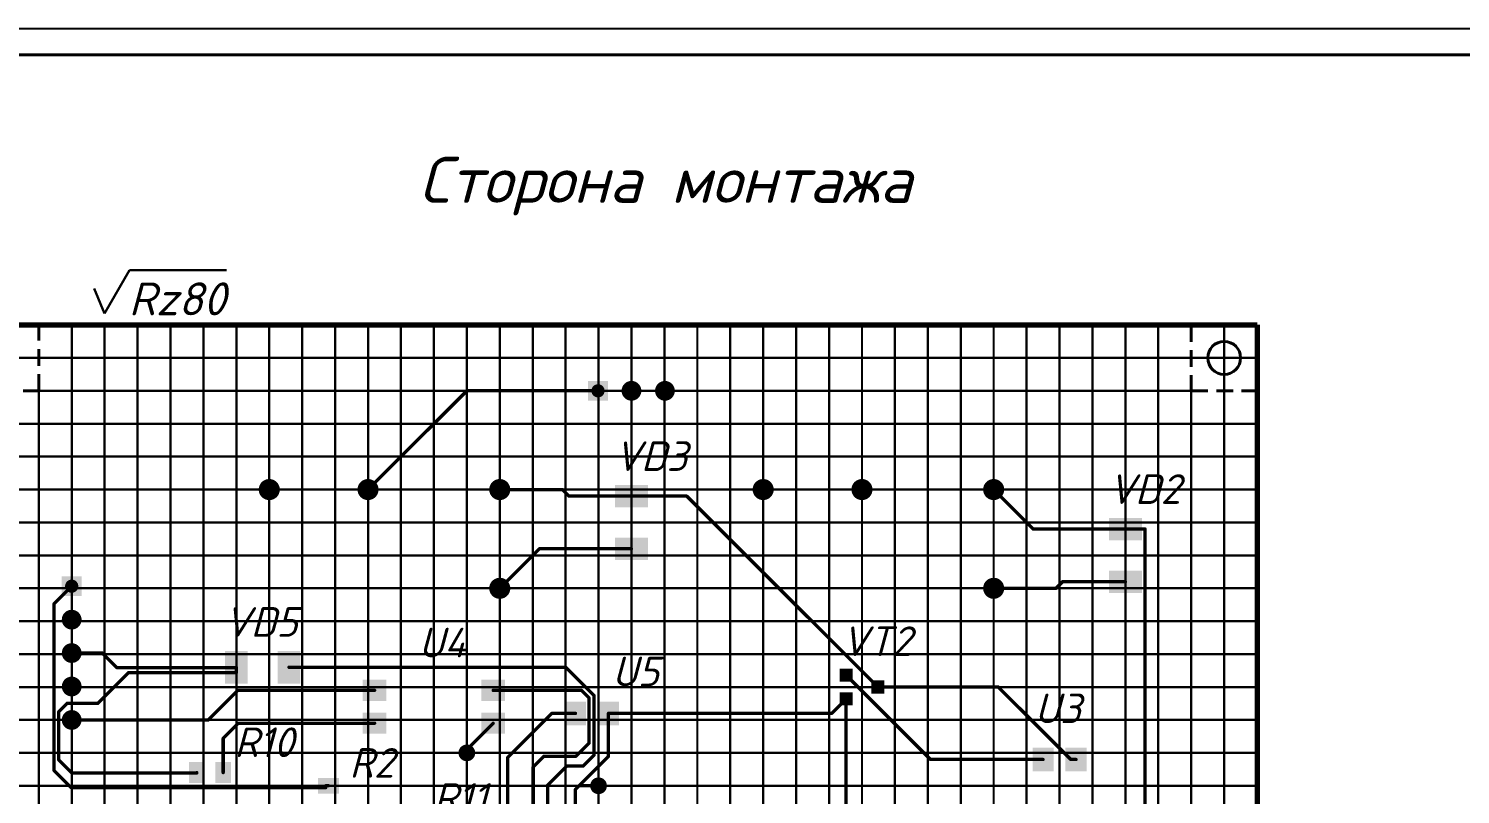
# Model space of a CAD drawing. Header units: millimetres. Extents: x -1529 to 2898, y -1337 to 2183.
# Drawn here: x 1326 to 1597.8, y -888.2 to -742.8 of the extents above; entities that cross this region are included whole.
import ezdxf

# ---------------------------------------------------------------- set-up
doc = ezdxf.new("R2010")
doc.units = ezdxf.units.MM
doc.linetypes.add('невидимая2', pattern=[4.7625, 3.175, -1.5875])
doc.layers.get('0').update_dxf_attribs({"lineweight": 40})
for name, color, linetype, lineweight in [('2-тонкие', 141, 'Continuous', 30), ('3-размеры', 220, 'Continuous', 30), ('Основная', 7, 'Continuous', 40)]:
    doc.layers.add(name, color=color, linetype=linetype, lineweight=lineweight)
doc.layers.add('KONTUR', color=7, linetype='Continuous')
doc.layers.add('TopOverlay', color=2, linetype='Continuous')
doc.styles.get("Standard").update_dxf_attribs({"font": 'isocpeui.ttf', "height": 5})
doc.styles.add('стиль1', font='isocpeui.ttf')

msp = doc.modelspace()

# ---------------------------------------------------------------- linework, layer by layer
at = {"color": 0, "lineweight": 70}
for p, q in [((1315.462, -799.051), (1559.212, -799.051)), ((1559.212, -799.051), (1559.212, -1049.051))]:
    msp.add_line(p, q, dxfattribs=at)
at = {"color": 0, "linetype": 'невидимая2'}
for p, q in [((1327.962, -811.551), (1327.962, -799.051)), ((1546.712, -799.051), (1546.712, -811.551)), ((1315.462, -811.551), (1327.962, -811.551)), ((1546.712, -811.551), (1559.212, -811.551))]:
    msp.add_line(p, q, dxfattribs=at)
at = {"color": 0}
msp.add_circle((1552.962, -805.301), 3.125, dxfattribs=at)
at = {"layer": '2-тонкие', "color": 0}
for p, q in [((1340.462, -796.891), (1345.215, -788.658)), ((1345.215, -788.658), (1363.588, -788.658)), ((1334.212, -1049.051), (1334.212, -799.051)), ((1340.462, -799.051), (1340.462, -1049.051)), ((1346.712, -1049.051), (1346.712, -799.051)), ((1352.962, -799.051), (1352.962, -1049.051)), ((1359.212, -1049.051), (1359.212, -799.051)), ((1365.462, -799.051), (1365.462, -1049.051)), ((1371.712, -1049.051), (1371.712, -799.051)), ((1377.962, -1049.051), (1377.962, -799.051)), ((1384.212, -799.051), (1384.212, -1049.051)), ((1390.462, -1049.051), (1390.462, -799.051)), ((1396.712, -799.051), (1396.712, -1049.051)), ((1402.962, -1049.051), (1402.962, -799.051)), ((1409.212, -799.051), (1409.212, -1049.051)), ((1415.462, -1049.051), (1415.462, -799.051)), ((1421.712, -1049.051), (1421.712, -799.051)), ((1427.962, -799.051), (1427.962, -1049.051)), ((1434.212, -1049.051), (1434.212, -799.051)), ((1440.462, -799.051), (1440.462, -1049.051)), ((1446.712, -1049.051), (1446.712, -799.051)), ((1459.212, -1049.051), (1459.212, -799.051)), ((1465.462, -1049.051), (1465.462, -799.051)), ((1471.712, -799.051), (1471.712, -1049.051)), ((1477.962, -1049.051), (1477.962, -799.051)), ((1490.462, -1049.051), (1490.462, -799.051)), ((1496.712, -799.051), (1496.712, -1049.051)), ((1502.962, -1049.051), (1502.962, -799.051)), ((1515.462, -799.051), (1515.462, -1049.051)), ((1521.712, -1049.051), (1521.712, -799.051)), ((1527.962, -799.051), (1527.962, -1049.051)), ((1534.212, -1049.051), (1534.212, -799.051)), ((1540.462, -799.051), (1540.462, -1049.051)), ((1552.962, -1049.051), (1552.962, -799.051)), ((1315.462, -805.301), (1559.212, -805.301)), ((1546.712, -811.551), (1327.962, -811.551)), ((1327.962, -1036.551), (1327.962, -811.551)), ((1546.712, -1036.551), (1546.712, -811.551)), ((1315.462, -817.801), (1559.212, -817.801)), ((1559.212, -824.051), (1315.462, -824.051)), ((1315.462, -830.301), (1559.212, -830.301)), ((1315.462, -836.551), (1559.212, -836.551)), ((1559.212, -842.801), (1315.462, -842.801)), ((1315.462, -849.051), (1559.212, -849.051)), ((1559.212, -855.301), (1315.462, -855.301)), ((1315.462, -861.551), (1559.212, -861.551)), ((1315.462, -867.801), (1559.212, -867.801)), ((1559.212, -874.051), (1315.462, -874.051)), ((1315.462, -880.301), (1559.212, -880.301)), ((1559.212, -886.551), (1315.462, -886.551))]:
    msp.add_line(p, q, dxfattribs=at)
at = {"layer": '2-тонкие'}
for p, q in [((1552.962, -802.176), (1552.962, -805.301)), ((1552.962, -805.301), (1549.837, -805.301))]:
    msp.add_line(p, q, dxfattribs=at)
at = {"layer": '3-размеры', "color": 0}
msp.add_line((1340.462, -796.891), (1338.499, -792.151), dxfattribs=at)
at = {"layer": 'KONTUR', "color": 0}
msp.add_line((1189.656, -742.772), (2030.656, -742.772), dxfattribs=at)
at = {"layer": 'TopOverlay', "color": 0}
for p, q in [((1315.462, -799.051), (1559.212, -799.051)), ((1452.962, -799.051), (1452.962, -1049.051)), ((1484.212, -799.051), (1484.212, -1049.051)), ((1509.212, -1049.051), (1509.212, -799.051))]:
    msp.add_line(p, q, dxfattribs=at)
for points, const_width in [([(1439.524, -811.551, 1), (1441.399, -811.551, 1)], 1.875), ([(1445.874, -811.551, 1), (1447.749, -811.551, 1)], 1.875), ([(1409.053, -811.551, 1), (1409.37, -811.551, 1)], 0.318), ([(1409.053, -811.551, 1), (1409.37, -811.551, 1)], 0.318), ([(1433.487, -811.551, 1), (1434.737, -811.551, 1)], 1.25), ([(1433.953, -811.551, 1), (1434.27, -811.551, 1)], 0.318), ([(1439.837, -811.551, 1), (1441.087, -811.551, 1)], 1.25), ([(1446.187, -811.551, 1), (1447.437, -811.551, 1)], 1.25), ([(1370.712, -830.301, 1), (1372.712, -830.301, 1)], 2), ([(1370.899, -830.301, 1), (1372.524, -830.301, 1)], 1.625), ([(1389.462, -830.301, 1), (1391.462, -830.301, 1)], 2), ([(1389.649, -830.301, 1), (1391.274, -830.301, 1)], 1.625), ([(1414.462, -830.301, 1), (1416.462, -830.301, 1)], 2), ([(1414.649, -830.301, 1), (1416.274, -830.301, 1)], 1.625), ([(1464.462, -830.301, 1), (1466.462, -830.301, 1)], 2), ([(1464.649, -830.301, 1), (1466.274, -830.301, 1)], 1.625), ([(1483.212, -830.301, 1), (1485.212, -830.301, 1)], 2), ([(1483.399, -830.301, 1), (1485.024, -830.301, 1)], 1.625), ([(1508.212, -830.301, 1), (1510.212, -830.301, 1)], 2), ([(1508.399, -830.301, 1), (1510.024, -830.301, 1)], 1.625), ([(1390.303, -830.301, 1), (1390.62, -830.301, 1)], 0.318), ([(1415.303, -830.301, 1), (1415.62, -830.301, 1)], 0.318), ([(1427.168, -830.301, 1), (1427.485, -830.301, 1)], 0.318), ([(1427.168, -830.301, 1), (1427.485, -830.301, 1)], 0.318), ([(1428.417, -831.551, 1), (1428.735, -831.551, 1)], 0.318), ([(1428.417, -831.551, 1), (1428.735, -831.551, 1)], 0.318), ([(1440.303, -831.551, 1), (1440.62, -831.551, 1)], 0.318), ([(1440.303, -831.551, 1), (1440.62, -831.551, 1)], 0.318), ([(1450.803, -831.551, 1), (1451.12, -831.551, 1)], 0.318), ([(1450.803, -831.551, 1), (1451.12, -831.551, 1)], 0.318), ([(1509.053, -830.301, 1), (1509.371, -830.301, 1)], 0.318), ([(1516.553, -837.801, 1), (1516.871, -837.801, 1)], 0.318), ([(1516.553, -837.801, 1), (1516.871, -837.801, 1)], 0.318), ([(1534.053, -837.801, 1), (1534.37, -837.801, 1)], 0.318), ([(1534.053, -837.801, 1), (1534.37, -837.801, 1)], 0.318), ([(1537.785, -837.801, 1), (1538.102, -837.801, 1)], 0.318), ([(1537.785, -837.801, 1), (1538.102, -837.801, 1)], 0.318), ([(1422.803, -841.551, 1), (1423.12, -841.551, 1)], 0.318), ([(1422.803, -841.551, 1), (1423.12, -841.551, 1)], 0.318), ([(1440.303, -841.551, 1), (1440.62, -841.551, 1)], 0.318), ([(1333.587, -848.651, 1), (1334.837, -848.651, 1)], 1.25), ([(1414.462, -849.051, 1), (1416.462, -849.051, 1)], 2), ([(1414.649, -849.051, 1), (1416.274, -849.051, 1)], 1.625), ([(1508.212, -849.051, 1), (1510.212, -849.051, 1)], 2), ([(1508.399, -849.051, 1), (1510.024, -849.051, 1)], 1.625), ([(1522.143, -847.801, 1), (1522.461, -847.801, 1)], 0.318), ([(1522.143, -847.801, 1), (1522.461, -847.801, 1)], 0.318), ([(1534.053, -847.801, 1), (1534.37, -847.801, 1)], 0.318), ([(1334.053, -848.651, 1), (1334.371, -848.651, 1)], 0.318), ([(1415.303, -849.051, 1), (1415.62, -849.051, 1)], 0.318), ([(1509.053, -849.051, 1), (1509.371, -849.051, 1)], 0.318), ([(1520.894, -849.051, 1), (1521.211, -849.051, 1)], 0.318), ([(1520.894, -849.051, 1), (1521.211, -849.051, 1)], 0.318), ([(1330.711, -851.993, 1), (1331.029, -851.993, 1)], 0.318), ([(1330.711, -851.993, 1), (1331.029, -851.993, 1)], 0.318), ([(1333.274, -855.001, 1), (1335.149, -855.001, 1)], 1.875), ([(1333.587, -855.001, 1), (1334.837, -855.001, 1)], 1.25), ([(1333.274, -861.351, 1), (1335.149, -861.351, 1)], 1.875), ([(1333.587, -861.351, 1), (1334.837, -861.351, 1)], 1.25), ([(1334.053, -861.307, 1), (1334.371, -861.307, 1)], 0.318), ([(1334.053, -861.307, 1), (1334.371, -861.307, 1)], 0.318), ([(1334.053, -861.351, 1), (1334.371, -861.351, 1)], 0.318), ([(1339.792, -861.307, 1), (1340.109, -861.307, 1)], 0.318), ([(1339.792, -861.307, 1), (1340.109, -861.307, 1)], 0.318), ([(1342.586, -864.101, 1), (1342.903, -864.101, 1)], 0.318), ([(1342.586, -864.101, 1), (1342.903, -864.101, 1)], 0.318), ([(1365.303, -864.051, 1), (1365.621, -864.051, 1)], 0.318), ([(1365.303, -864.101, 1), (1365.621, -864.101, 1)], 0.318), ([(1365.303, -864.101, 1), (1365.621, -864.101, 1)], 0.318), ([(1365.303, -864.101, 1), (1365.621, -864.101, 1)], 0.318), ([(1375.303, -864.038, 1), (1375.62, -864.038, 1)], 0.318), ([(1375.303, -864.038, 1), (1375.62, -864.038, 1)], 0.318), ([(1375.303, -864.051, 1), (1375.62, -864.051, 1)], 0.318), ([(1427.803, -864.038, 1), (1428.12, -864.038, 1)], 0.318), ([(1427.803, -864.038, 1), (1428.12, -864.038, 1)], 0.318), ([(1333.274, -867.701, 1), (1335.149, -867.701, 1)], 1.875), ([(1333.587, -867.701, 1), (1334.837, -867.701, 1)], 1.25), ([(1344.872, -865.054, 1), (1345.189, -865.054, 1)], 0.318), ([(1344.872, -865.054, 1), (1345.189, -865.054, 1)], 0.318), ([(1365.303, -865.054, 1), (1365.621, -865.054, 1)], 0.318), ([(1365.303, -865.054, 1), (1365.621, -865.054, 1)], 0.318), ([(1481.053, -865.551, 1), (1481.371, -865.551, 1)], 0.318), ([(1365.609, -868.426, 1), (1365.927, -868.426, 1)], 0.318), ([(1365.609, -868.426, 1), (1365.927, -868.426, 1)], 0.318), ([(1391.553, -868.426, 1), (1391.87, -868.426, 1)], 0.318), ([(1414.053, -868.426, 1), (1414.37, -868.426, 1)], 0.318), ([(1430.794, -868.426, 1), (1431.112, -868.426, 1)], 0.318), ([(1430.794, -868.426, 1), (1431.112, -868.426, 1)], 0.318), ([(1432.248, -869.88, 1), (1432.565, -869.88, 1)], 0.318), ([(1432.248, -869.88, 1), (1432.565, -869.88, 1)], 0.318), ([(1433.2, -869.435, 1), (1433.518, -869.435, 1)], 0.318), ([(1433.2, -869.435, 1), (1433.518, -869.435, 1)], 0.318), ([(1487.053, -867.801, 1), (1487.371, -867.801, 1)], 0.318), ([(1487.053, -867.801, 1), (1487.371, -867.801, 1)], 0.318), ([(1509.937, -867.801, 1), (1510.255, -867.801, 1)], 0.318), ([(1509.937, -867.801, 1), (1510.255, -867.801, 1)], 0.318), ([(1331.6, -872.483, 1), (1331.918, -872.483, 1)], 0.318), ([(1331.6, -872.483, 1), (1331.918, -872.483, 1)], 0.318), ([(1333.274, -874.051, 1), (1335.149, -874.051, 1)], 1.875), ([(1333.188, -870.896, 1), (1333.505, -870.896, 1)], 0.318), ([(1333.188, -870.896, 1), (1333.505, -870.896, 1)], 0.318), ([(1339.03, -870.896, 1), (1339.347, -870.896, 1)], 0.318), ([(1339.03, -870.896, 1), (1339.347, -870.896, 1)], 0.318), ([(1481.053, -870.051, 1), (1481.371, -870.051, 1)], 0.318), ([(1481.053, -870.051, 1), (1481.371, -870.051, 1)], 0.318), ([(1333.587, -874.051, 1), (1334.837, -874.051, 1)], 1.25), ([(1334.053, -874.051, 1), (1334.371, -874.051, 1)], 0.318), ([(1359.985, -874.051, 1), (1360.302, -874.051, 1)], 0.318), ([(1359.985, -874.051, 1), (1360.302, -874.051, 1)], 0.318), ([(1365.69, -874.676, 1), (1366.007, -874.676, 1)], 0.318), ([(1365.69, -874.676, 1), (1366.007, -874.676, 1)], 0.318), ([(1391.553, -874.676, 1), (1391.87, -874.676, 1)], 0.318), ([(1414.053, -874.676, 1), (1414.37, -874.676, 1)], 0.318), ([(1425.199, -872.801, 1), (1425.516, -872.801, 1)], 0.318), ([(1425.199, -872.801, 1), (1425.516, -872.801, 1)], 0.318), ([(1429.678, -872.801, 1), (1429.996, -872.801, 1)], 0.318), ([(1435.928, -872.801, 1), (1436.245, -872.801, 1)], 0.318), ([(1435.928, -872.801, 1), (1436.245, -872.801, 1)], 0.318), ([(1478.303, -872.801, 1), (1478.621, -872.801, 1)], 0.318), ([(1478.303, -872.801, 1), (1478.621, -872.801, 1)], 0.318), ([(1362.803, -877.563, 1), (1363.121, -877.563, 1)], 0.318), ([(1362.803, -877.563, 1), (1363.121, -877.563, 1)], 0.318), ([(1408.418, -880.301, 1), (1410.006, -880.301, 1)], 1.587), ([(1408.767, -880.301, 1), (1409.656, -880.301, 1)], 0.889), ([(1409.053, -879.676, 1), (1409.371, -879.676, 1)], 0.318), ([(1409.053, -879.676, 1), (1409.371, -879.676, 1)], 0.318), ([(1409.053, -880.301, 1), (1409.371, -880.301, 1)], 0.318), ([(1432.248, -878.452, 1), (1432.565, -878.452, 1)], 0.318), ([(1432.248, -878.452, 1), (1432.565, -878.452, 1)], 0.318), ([(1433.2, -880.738, 1), (1433.518, -880.738, 1)], 0.318), ([(1433.2, -880.738, 1), (1433.518, -880.738, 1)], 0.318), ([(1331.6, -881.627, 1), (1331.918, -881.627, 1)], 0.318), ([(1331.6, -881.627, 1), (1331.918, -881.627, 1)], 0.318), ([(1416.817, -881.183, 1), (1417.135, -881.183, 1)], 0.318), ([(1416.817, -881.183, 1), (1417.135, -881.183, 1)], 0.318), ([(1421.643, -882.961, 1), (1421.961, -882.961, 1)], 0.318), ([(1421.643, -882.961, 1), (1421.961, -882.961, 1)], 0.318), ([(1423.675, -880.929, 1), (1423.993, -880.929, 1)], 0.318), ([(1423.675, -880.929, 1), (1423.993, -880.929, 1)], 0.318), ([(1428.058, -882.793, 1), (1428.376, -882.793, 1)], 0.318), ([(1428.058, -882.793, 1), (1428.376, -882.793, 1)], 0.318), ([(1429.771, -880.929, 1), (1430.089, -880.929, 1)], 0.318), ([(1429.771, -880.929, 1), (1430.089, -880.929, 1)], 0.318), ([(1431.146, -882.793, 1), (1431.463, -882.793, 1)], 0.318), ([(1431.146, -882.793, 1), (1431.463, -882.793, 1)], 0.318), ([(1435.928, -880.965, 1), (1436.245, -880.965, 1)], 0.318), ([(1435.928, -880.965, 1), (1436.245, -880.965, 1)], 0.318), ([(1497.053, -881.551, 1), (1497.371, -881.551, 1)], 0.318), ([(1497.053, -881.551, 1), (1497.371, -881.551, 1)], 0.318), ([(1518.428, -881.551, 1), (1518.746, -881.551, 1)], 0.318), ([(1523.688, -881.551, 1), (1524.005, -881.551, 1)], 0.318), ([(1523.688, -881.551, 1), (1524.005, -881.551, 1)], 0.318), ([(1524.678, -881.551, 1), (1524.995, -881.551, 1)], 0.318), ([(1330.711, -883.659, 1), (1331.029, -883.659, 1)], 0.318), ([(1330.711, -883.659, 1), (1331.029, -883.659, 1)], 0.318), ([(1334.077, -884.104, 1), (1334.394, -884.104, 1)], 0.318), ([(1334.077, -884.104, 1), (1334.394, -884.104, 1)], 0.318), ([(1357.803, -884.051, 1), (1358.121, -884.051, 1)], 0.318), ([(1357.803, -884.104, 1), (1358.121, -884.104, 1)], 0.318), ([(1357.803, -884.104, 1), (1358.121, -884.104, 1)], 0.318), ([(1362.803, -884.051, 1), (1363.121, -884.051, 1)], 0.318), ([(1433.418, -886.551, 1), (1435.006, -886.551, 1)], 1.587), ([(1433.767, -886.551, 1), (1434.656, -886.551, 1)], 0.889), ([(1333.95, -886.898, 1), (1334.267, -886.898, 1)], 0.318), ([(1333.95, -886.898, 1), (1334.267, -886.898, 1)], 0.318), ([(1382.273, -886.551, 1), (1382.591, -886.551, 1)], 0.318), ([(1382.273, -886.551, 1), (1382.591, -886.551, 1)], 0.318), ([(1382.273, -886.898, 1), (1382.591, -886.898, 1)], 0.318), ([(1382.273, -886.898, 1), (1382.591, -886.898, 1)], 0.318), ([(1382.803, -886.551, 1), (1383.12, -886.551, 1)], 0.318), ([(1424.374, -886.477, 1), (1424.691, -886.477, 1)], 0.318), ([(1424.374, -886.477, 1), (1424.691, -886.477, 1)], 0.318), ([(1429.678, -887.215, 1), (1429.996, -887.215, 1)], 0.318), ([(1429.678, -887.215, 1), (1429.996, -887.215, 1)], 0.318), ([(1430.342, -886.551, 1), (1430.66, -886.551, 1)], 0.318), ([(1430.342, -886.551, 1), (1430.66, -886.551, 1)], 0.318), ([(1430.342, -886.551, 1), (1430.66, -886.551, 1)], 0.318), ([(1434.053, -886.551, 1), (1434.371, -886.551, 1)], 0.318)]:
    msp.add_lwpolyline(points, format="xyb", close=True, dxfattribs=dict(at, const_width=const_width))
at = {"layer": 'TopOverlay', "color": 0, "const_width": 0.635}
for points in [[(1390.462, -830.301), (1409.212, -811.551)], [(1409.212, -811.551), (1434.112, -811.551)], [(1415.462, -830.301), (1427.326, -830.301)], [(1427.326, -830.301), (1428.576, -831.551)], [(1428.576, -831.551), (1440.462, -831.551)], [(1440.462, -831.551), (1450.962, -831.551)], [(1450.962, -831.551), (1487.212, -867.801)], [(1509.212, -830.301), (1516.712, -837.801)], [(1516.712, -837.801), (1534.212, -837.801)], [(1534.212, -837.801), (1537.943, -837.801)], [(1537.943, -906.011), (1537.943, -837.801)], [(1415.462, -849.051), (1422.962, -841.551)], [(1422.962, -841.551), (1440.462, -841.551)], [(1521.052, -849.051), (1522.302, -847.801)], [(1522.302, -847.801), (1534.212, -847.801)], [(1330.87, -851.993), (1334.212, -848.651)], [(1509.212, -849.051), (1521.052, -849.051)], [(1330.87, -883.659), (1330.87, -851.993)], [(1334.212, -861.307), (1339.95, -861.307)], [(1334.212, -861.351), (1334.212, -861.307)], [(1339.95, -861.307), (1342.744, -864.101)], [(1342.744, -864.101), (1365.462, -864.101)], [(1365.462, -864.101), (1365.462, -864.051)], [(1365.462, -865.054), (1365.462, -864.101)], [(1375.462, -864.038), (1427.961, -864.038)], [(1375.462, -864.051), (1375.462, -864.038)], [(1427.961, -864.038), (1433.359, -869.435)], [(1339.188, -870.896), (1345.03, -865.054)], [(1345.03, -865.054), (1365.462, -865.054)], [(1481.212, -865.551), (1497.212, -881.551)], [(1360.143, -874.051), (1365.768, -868.426)], [(1365.768, -868.426), (1391.712, -868.426)], [(1414.212, -868.426), (1430.953, -868.426)], [(1430.953, -868.426), (1432.406, -869.88)], [(1432.406, -878.452), (1432.406, -869.88)], [(1433.359, -880.738), (1433.359, -869.435)], [(1487.212, -867.801), (1510.096, -867.801)], [(1510.096, -867.801), (1523.846, -881.551)], [(1331.759, -872.483), (1333.346, -870.896)], [(1331.759, -881.627), (1331.759, -872.483)], [(1333.346, -870.896), (1339.188, -870.896)], [(1478.462, -872.801), (1481.212, -870.051)], [(1481.212, -900.588), (1481.212, -870.051)], [(1334.212, -874.051), (1360.143, -874.051)], [(1362.962, -877.563), (1365.849, -874.676)], [(1365.849, -874.676), (1391.712, -874.676)], [(1409.212, -879.676), (1414.212, -874.676)], [(1416.976, -881.183), (1425.357, -872.801)], [(1425.357, -872.801), (1429.837, -872.801)], [(1436.087, -872.801), (1478.462, -872.801)], [(1436.087, -880.965), (1436.087, -872.801)], [(1362.962, -884.051), (1362.962, -877.563)], [(1409.212, -880.301), (1409.212, -879.676)], [(1429.93, -880.929), (1432.406, -878.452)], [(1431.304, -882.793), (1433.359, -880.738)], [(1331.759, -881.627), (1334.235, -884.104)], [(1416.976, -891.268), (1416.976, -881.183)], [(1421.802, -882.961), (1423.834, -880.929)], [(1421.802, -921.067), (1421.802, -882.961)], [(1423.834, -880.929), (1429.93, -880.929)], [(1424.532, -886.477), (1428.217, -882.793)], [(1428.217, -882.793), (1431.304, -882.793)], [(1430.501, -886.551), (1436.087, -880.965)], [(1497.212, -881.551), (1518.587, -881.551)], [(1523.846, -881.551), (1524.837, -881.551)], [(1330.87, -883.659), (1334.108, -886.898)], [(1334.235, -884.104), (1357.962, -884.104)], [(1357.962, -884.104), (1357.962, -884.051)], [(1334.108, -886.898), (1382.432, -886.898)], [(1382.432, -886.898), (1382.432, -886.551)], [(1382.432, -886.551), (1382.962, -886.551)], [(1424.532, -916.749), (1424.532, -886.477)], [(1429.837, -887.215), (1430.501, -886.551)], [(1429.837, -895.301), (1429.837, -887.215)], [(1430.501, -886.551), (1434.212, -886.551)]]:
    msp.add_lwpolyline(points, dxfattribs=at)
at = {"layer": 'TopOverlay', "color": 0}
for points in [[(1432.237, -809.676), (1432.237, -813.426), (1435.987, -809.676), (1435.987, -813.426)], [(1437.337, -833.676), (1443.587, -833.676), (1437.337, -829.426), (1443.587, -829.426)], [(1531.087, -839.926), (1537.337, -839.926), (1531.087, -835.676), (1537.337, -835.676)], [(1437.337, -843.676), (1443.587, -843.676), (1437.337, -839.426), (1443.587, -839.426)], [(1336.087, -846.776), (1332.337, -846.776), (1336.087, -850.526), (1332.337, -850.526)], [(1531.087, -849.926), (1537.337, -849.926), (1531.087, -845.676), (1537.337, -845.676)], [(1363.337, -860.926), (1363.337, -867.176), (1367.587, -860.926), (1367.587, -867.176)], [(1373.337, -860.926), (1373.337, -867.176), (1377.587, -860.926), (1377.587, -867.176)], [(1389.462, -870.426), (1393.962, -870.426), (1389.462, -866.426), (1393.962, -866.426)], [(1411.962, -870.426), (1416.462, -870.426), (1411.962, -866.426), (1416.462, -866.426)], [(1479.962, -864.301), (1479.962, -866.801), (1482.462, -864.301), (1482.462, -866.801)], [(1485.962, -866.551), (1485.962, -869.051), (1488.462, -866.551), (1488.462, -869.051)], [(1479.962, -868.801), (1479.962, -871.301), (1482.462, -868.801), (1482.462, -871.301)], [(1431.837, -875.051), (1431.837, -870.551), (1427.837, -875.051), (1427.837, -870.551)], [(1438.087, -875.051), (1438.087, -870.551), (1434.087, -875.051), (1434.087, -870.551)], [(1389.462, -876.676), (1393.962, -876.676), (1389.462, -872.676), (1393.962, -872.676)], [(1411.962, -876.676), (1416.462, -876.676), (1411.962, -872.676), (1416.462, -872.676)], [(1520.587, -883.801), (1520.587, -879.301), (1516.587, -883.801), (1516.587, -879.301)], [(1526.837, -883.801), (1526.837, -879.301), (1522.837, -883.801), (1522.837, -879.301)], [(1356.462, -882.051), (1356.462, -886.051), (1359.462, -882.051), (1359.462, -886.051)], [(1361.462, -882.051), (1361.462, -886.051), (1364.462, -882.051), (1364.462, -886.051)], [(1380.962, -888.051), (1384.962, -888.051), (1380.962, -885.051), (1384.962, -885.051)]]:
    msp.add_solid(points, dxfattribs=at)
at = {"layer": 'Основная', "color": 0}
msp.add_line((2025.656, -747.772), (1209.656, -747.772), dxfattribs=at)

# ---------------------------------------------------------------- texts
at = {"color": 0, "insert": (1400.149, -767.105), "char_height": 8.75, "width": 240.92806, "attachment_point": 1}
msp.add_mtext('{\\fISOCPEUR|b0|i1|c204|p34;Сторона монтажа}', dxfattribs=at)
at = {"layer": 'TopOverlay', "color": 0, "style": 'стиль1'}
for s, p in [('VD3', (1437.196, -826.774)), ('VD2', (1530.968, -833.024)), ('VD5', (1363.12, -858.248)), ('U4', (1400.06, -862.172)), ('VT2', (1480.33, -861.912)), ('U5', (1436.777, -867.662)), ('U3', (1516.971, -874.676)), ('R10', (1365.066, -881.096)), ('R2', (1386.911, -885.011)), ('R11', (1402.829, -891.675))]:
    msp.add_text(s, height=5.625, dxfattribs=at).set_placement(p)
at = {"layer": 'TopOverlay', "color": 0, "insert": (1345.03, -790.959), "char_height": 6.25, "width": 25.41186, "attachment_point": 1, "style": 'стиль1'}
msp.add_mtext('Rz80', dxfattribs=at)

doc.saveas('drawing.dxf')
